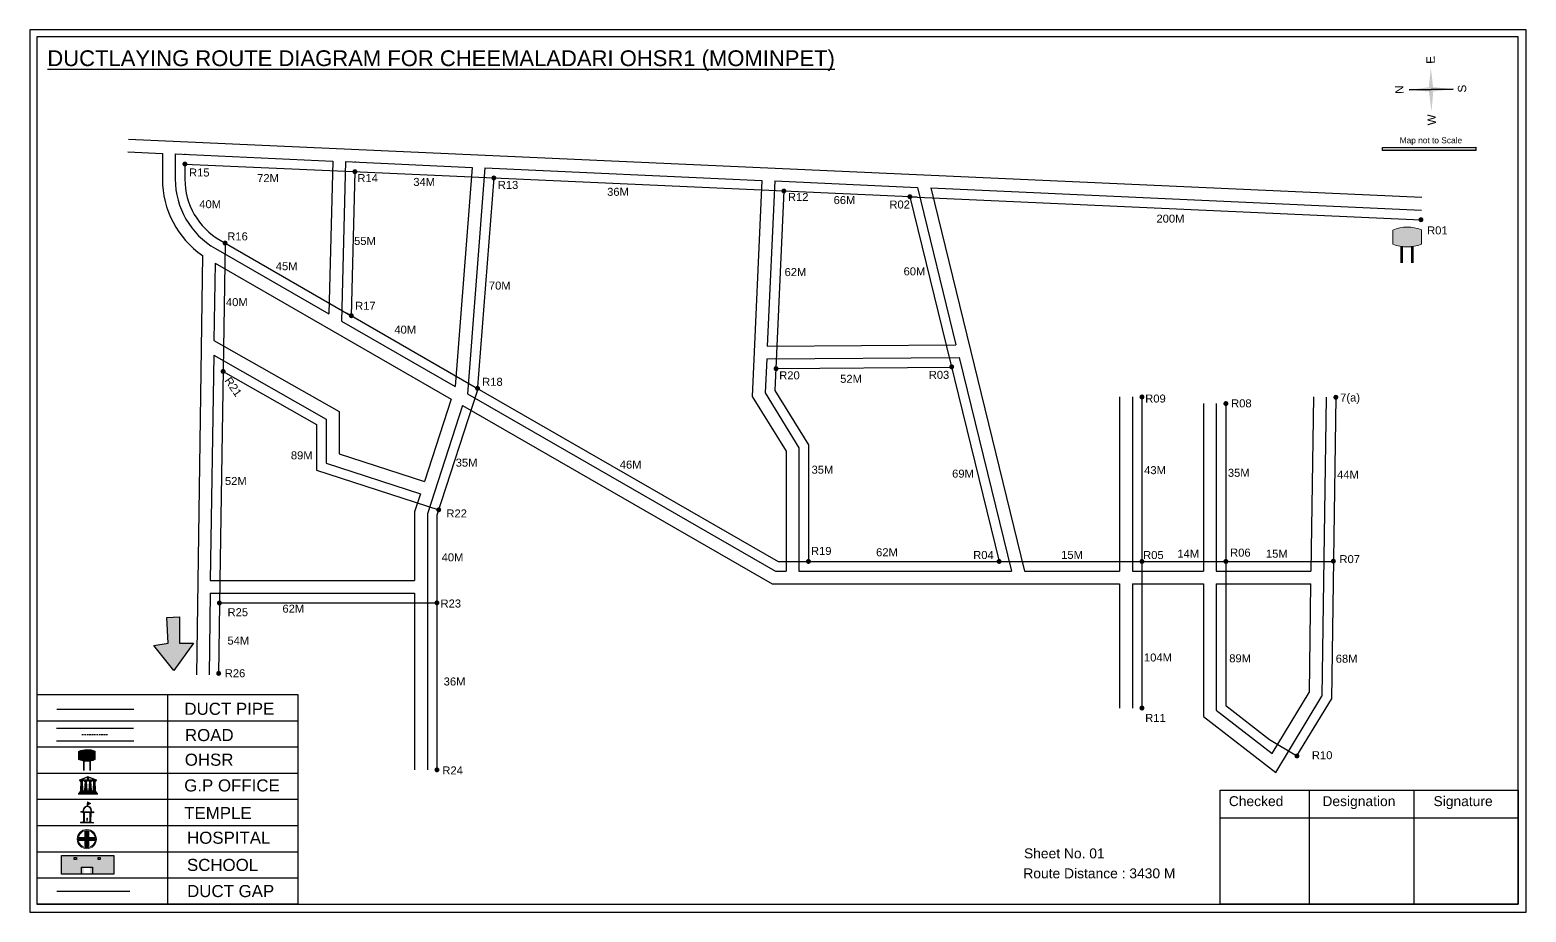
# Model space of a CAD drawing. Header units: inches. Extents: x 183 to 7161, y 301 to 1786.
# Drawn here: x 2012 to 2946, y 1119 to 1670 of the extents above; entities that cross this region are included whole.
import ezdxf

# ---------------------------------------------------------------- set-up
doc = ezdxf.new("R2010")
doc.units = ezdxf.units.IN
doc.header["$MEASUREMENT"] = 0
doc.linetypes.add('DASHEDX2', pattern=[1.5, 1, -0.5])
for name, color, linetype in [('LANDMARK', 7, 'Continuous'), ('OHT', 7, 'Continuous'), ('pipe', 5, 'Continuous')]:
    doc.layers.add(name, color=color, linetype=linetype)
doc.styles.get("Standard").update_dxf_attribs({"font": 'arial.ttf'})

# ---------------------------------------------------------------- blocks, each defined once
blk = doc.blocks.new('OHT')
at = {"linetype": 'Continuous', "lineweight": 0, "true_color": 0x0ffffc}
blk.add_hatch(color=4, dxfattribs=at).paths.add_polyline_path([(0.012, 1), (0, 1, 0.101323), (-0.4, 0.916), (-0.4, 0.525, 0.194075), (0.399, 0.521), (0.399, 0.921, 0.097877)])
at = {"color": 4, "linetype": 'Continuous', "lineweight": 0, "true_color": 0x0ffffc, "flags": 128}
for points in [[(-0.4, 0.525), (-0.4, 0.916)], [(0.399, 0.521), (0.399, 0.921)]]:
    blk.add_lwpolyline(points, dxfattribs=at)
at = {"color": 4, "linetype": 'Continuous', "lineweight": 0, "true_color": 0x0ffffc, "const_width": 0.075, "flags": 128}
for points in [[(-0.15, 0), (-0.15, 0.475)], [(0.15, 0), (0.15, 0.473)]]:
    blk.add_lwpolyline(points, dxfattribs=at)
at = {"color": 4, "linetype": 'Continuous', "lineweight": 0, "true_color": 0x0ffffc}
for centre, radius, start, end in [((0.006, -0.019), 1.019, 67.3109, 113.4711), ((0.004, 1.513), 1.068, 247.7682, 291.7007)]:
    blk.add_arc(centre, radius, start, end, dxfattribs=at)
blk = doc.blocks.new('Government_Office')
at = {"linetype": 'Continuous', "lineweight": 0, "true_color": 0xff0000}
h = blk.add_hatch(color=1, dxfattribs=at)
h.paths.add_polyline_path([(0.44, 0.72), (0.45, 0.75), (0, 0.93), (-0.45, 0.75), (-0.44, 0.72)])
h.paths.add_polyline_path([(0.355, 0.75), (-0.355, 0.75), (0, 0.9)], flags=16)
h.paths.add_polyline_path([(0, 0.778, -1), (0, 0.872, -1)], flags=0)
h = blk.add_hatch(color=1, dxfattribs=at)
edge = h.paths.add_edge_path()
edge.add_arc((0, 0.825), 0.0467, 90, 270)
edge.add_arc((0, 0.825), 0.0467, 270, 450)
for points in [[(-0.5, 0.05), (0.5, 0.05), (0.5, 0), (-0.5, 0)], [(-0.45, 0.075), (-0.45, 0.12), (0.45, 0.12), (0.45, 0.075)], [(-0.4, 0.14), (-0.4, 0.18), (0.4, 0.18), (0.4, 0.14)]]:
    blk.add_hatch(color=1, dxfattribs=at).paths.add_polyline_path(points)
h = blk.add_hatch(color=1, dxfattribs=at)
edge = h.paths.add_edge_path()
edge.add_line((-0.27, 0.195), (-0.295, 0.675))
edge.add_line((-0.295, 0.675), (-0.29, 0.675))
edge.add_arc((-0.278, 0.688), 0.0176, 225.30401, 441.56588)
edge.add_line((-0.275, 0.705), (-0.395, 0.705))
edge.add_arc((-0.392, 0.688), 0.0176, 98.43412, 314.69599)
edge.add_line((-0.38, 0.675), (-0.375, 0.675))
edge.add_line((-0.375, 0.675), (-0.4, 0.195))
edge.add_line((-0.4, 0.195), (-0.27, 0.195))
h = blk.add_hatch(color=1, dxfattribs=at)
edge = h.paths.add_edge_path()
edge.add_line((-0.047, 0.195), (-0.072, 0.675))
edge.add_line((-0.072, 0.675), (-0.067, 0.675))
edge.add_arc((-0.054, 0.688), 0.0176, 225.30401, 441.56588)
edge.add_line((-0.052, 0.705), (-0.172, 0.705))
edge.add_arc((-0.169, 0.688), 0.0176, 98.43412, 314.69599)
edge.add_line((-0.157, 0.675), (-0.152, 0.675))
edge.add_line((-0.152, 0.675), (-0.177, 0.195))
edge.add_line((-0.177, 0.195), (-0.047, 0.195))
h = blk.add_hatch(color=1, dxfattribs=at)
edge = h.paths.add_edge_path()
edge.add_line((0.177, 0.195), (0.152, 0.675))
edge.add_line((0.152, 0.675), (0.157, 0.675))
edge.add_arc((0.169, 0.688), 0.0176, 225.30401, 441.56588)
edge.add_line((0.172, 0.705), (0.052, 0.705))
edge.add_arc((0.054, 0.688), 0.0176, 98.43412, 314.69599)
edge.add_line((0.067, 0.675), (0.072, 0.675))
edge.add_line((0.072, 0.675), (0.047, 0.195))
edge.add_line((0.047, 0.195), (0.177, 0.195))
h = blk.add_hatch(color=1, dxfattribs=at)
edge = h.paths.add_edge_path()
edge.add_line((0.4, 0.195), (0.375, 0.675))
edge.add_line((0.375, 0.675), (0.38, 0.675))
edge.add_arc((0.392, 0.688), 0.0176, 225.30401, 441.56588)
edge.add_line((0.395, 0.705), (0.275, 0.705))
edge.add_arc((0.278, 0.688), 0.0176, 98.43412, 314.69599)
edge.add_line((0.29, 0.675), (0.295, 0.675))
edge.add_line((0.295, 0.675), (0.27, 0.195))
edge.add_line((0.27, 0.195), (0.4, 0.195))
at = {"color": 1, "linetype": 'Continuous', "lineweight": 0, "true_color": 0xff0000, "flags": 128}
for points in [[(-0.45, 0.75), (-0.44, 0.72), (0.44, 0.72), (0.45, 0.75), (0, 0.93)], [(-0.355, 0.75), (0.355, 0.75), (0, 0.9)], [(-0.5, 0.05), (0.5, 0.05), (0.5, 0), (-0.5, 0)], [(-0.45, 0.075), (-0.45, 0.12), (0.45, 0.12), (0.45, 0.075)], [(-0.4, 0.14), (-0.4, 0.18), (0.4, 0.18), (0.4, 0.14)]]:
    blk.add_lwpolyline(points, close=True, dxfattribs=at)
for points in [[(0, 0.872, 1), (0, 0.778, 1)], [(-0.27, 0.195), (-0.295, 0.675), (-0.29, 0.675, 1.379694), (-0.275, 0.705), (-0.395, 0.705, 1.379694), (-0.38, 0.675), (-0.375, 0.675), (-0.4, 0.195)], [(-0.047, 0.195), (-0.072, 0.675), (-0.067, 0.675, 1.379694), (-0.052, 0.705), (-0.172, 0.705, 1.379694), (-0.157, 0.675), (-0.152, 0.675), (-0.177, 0.195)], [(0.177, 0.195), (0.152, 0.675), (0.157, 0.675, 1.379694), (0.172, 0.705), (0.052, 0.705, 1.379694), (0.067, 0.675), (0.072, 0.675), (0.047, 0.195)], [(0.4, 0.195), (0.375, 0.675), (0.38, 0.675, 1.379694), (0.395, 0.705), (0.275, 0.705, 1.379694), (0.29, 0.675), (0.295, 0.675), (0.27, 0.195)]]:
    blk.add_lwpolyline(points, format="xyb", close=True, dxfattribs=at)
blk = doc.blocks.new('Temple')
at = {"linetype": 'Continuous', "lineweight": 0, "true_color": 0xff0000}
h = blk.add_hatch(color=1, dxfattribs=at)
edge = h.paths.add_edge_path()
edge.add_line((0.175, 0.49), (0.225, 0.49))
edge.add_line((0.225, 0.49), (0.225, 0.497))
edge.add_line((0.225, 0.497), (0.307, 0.497))
edge.add_line((0.307, 0.497), (0.307, 0.533))
edge.add_line((0.307, 0.533), (0.257, 0.533))
edge.add_line((0.257, 0.533), (0.257, 0.54))
edge.add_line((0.257, 0.54), (0.2, 0.54))
edge.add_spline(control_points=[(0.2, 0.54), (0.2, 0.589), (0.19, 0.638), (0.142, 0.743), (0.092, 0.79), (0.027, 0.805), (0.02, 0.806), (0.012, 0.806)], knot_values=[4.712389, 4.712389, 4.712389, 4.712389, 5.278166, 5.278166, 6.117402, 6.117402, 6.223801, 6.223801, 6.223801, 6.223801], degree=3, periodic=0)
edge.add_line((0.012, 0.806), (0.012, 0.79))
edge.add_line((0.012, 0.79), (-0.012, 0.79))
edge.add_line((-0.012, 0.79), (-0.012, 0.806))
edge.add_spline(control_points=[(-0.012, 0.806), (-0.055, 0.802), (-0.096, 0.781), (-0.171, 0.699), (-0.197, 0.628), (-0.2, 0.55), (-0.2, 0.545), (-0.2, 0.54)], knot_values=[6.343965, 6.343965, 6.343965, 6.343965, 6.956638, 6.956638, 7.795874, 7.795874, 7.853982, 7.853982, 7.853982, 7.853982], degree=3, periodic=0)
edge.add_line((-0.2, 0.54), (-0.257, 0.54))
edge.add_line((-0.257, 0.54), (-0.257, 0.533))
edge.add_line((-0.257, 0.533), (-0.307, 0.533))
edge.add_line((-0.307, 0.533), (-0.307, 0.497))
edge.add_line((-0.307, 0.497), (-0.225, 0.497))
edge.add_line((-0.225, 0.497), (-0.225, 0.49))
edge.add_line((-0.225, 0.49), (-0.175, 0.49))
edge.add_line((-0.175, 0.49), (-0.175, 0.07))
edge.add_arc((-0.205, 0.07), 0.03, -90, 0, ccw=False)
edge.add_line((-0.205, 0.04), (-0.257, 0.04))
edge.add_line((-0.257, 0.04), (-0.257, 0.033))
edge.add_line((-0.257, 0.033), (-0.307, 0.033))
edge.add_line((-0.307, 0.033), (-0.307, 0))
edge.add_line((-0.307, 0), (0.307, 0))
edge.add_line((0.307, 0), (0.307, 0.033))
edge.add_line((0.307, 0.033), (0.257, 0.033))
edge.add_line((0.257, 0.033), (0.257, 0.04))
edge.add_line((0.257, 0.04), (0.205, 0.04))
edge.add_arc((0.205, 0.07), 0.03, 180, 270, ccw=False)
edge.add_line((0.175, 0.07), (0.175, 0.49))
h.paths.add_polyline_path([(0.125, 0.07, -0.414214), (0.095, 0.04), (0.05, 0.04), (0.05, 0.033), (-0.05, 0.033), (-0.05, 0.04), (-0.095, 0.04, -0.414214), (-0.125, 0.07), (-0.125, 0.497), (0.125, 0.497)], flags=16)
edge = h.paths.add_edge_path(flags=16)
edge.add_ellipse((0, 0.54), major_axis=(0, 0.242), ratio=0.722808, start_angle=270, end_angle=450, ccw=False)
edge.add_line((0.175, 0.54), (-0.175, 0.54))
h.paths.add_polyline_path([(0.012, 0.23), (0.012, 0.07), (-0.012, 0.07), (-0.012, 0.23)], flags=0)
h = blk.add_hatch(color=1, dxfattribs=at)
edge = h.paths.add_edge_path()
edge.add_line((0.012, 0.857), (0, 0.85))
edge.add_line((0, 0.85), (-0.003, 0.925))
edge.add_line((-0.003, 0.925), (-0.012, 0.925))
edge.add_line((-0.012, 0.925), (-0.012, 0.806))
edge.add_spline(control_points=[(-0.012, 0.806), (-0.004, 0.807), (0.004, 0.807), (0.012, 0.806)], knot_values=[6.223801, 6.223801, 6.223801, 6.223801, 6.343965, 6.343965, 6.343965, 6.343965], degree=3, periodic=0)
edge.add_line((0.012, 0.806), (0.012, 0.857))
h = blk.add_hatch(color=1, dxfattribs=at)
edge = h.paths.add_edge_path()
edge.add_line((0.012, 0.79), (0.012, 0.806))
edge.add_spline(control_points=[(0.012, 0.806), (0.004, 0.807), (-0.004, 0.807), (-0.012, 0.806)], knot_values=[6.223801, 6.223801, 6.223801, 6.223801, 6.343965, 6.343965, 6.343965, 6.343965], degree=3, periodic=0)
edge.add_line((-0.012, 0.806), (-0.012, 0.79))
edge.add_line((-0.012, 0.79), (0.012, 0.79))
at = {"linetype": 'Continuous', "lineweight": 0, "true_color": 0xe66000}
blk.add_hatch(color=32, dxfattribs=at).paths.add_polyline_path([(-0.006, 1), (0.147, 0.931), (0, 0.85)])
at = {"color": 1, "linetype": 'Continuous', "lineweight": 0, "true_color": 0xff0000, "flags": 128}
for points in [[(0.012, 0.925), (-0.012, 0.925), (-0.012, 0.79), (0.012, 0.79)], [(0.012, 0.23), (-0.012, 0.23), (-0.012, 0.07), (0.012, 0.07)]]:
    blk.add_lwpolyline(points, close=True, dxfattribs=at)
at = {"color": 32, "linetype": 'Continuous', "lineweight": 0, "true_color": 0xe66000, "flags": 128}
blk.add_lwpolyline([(-0.006, 1), (0.147, 0.931), (0, 0.85), (-0.006, 1)], dxfattribs=at)
at = {"color": 1, "linetype": 'Continuous', "lineweight": 0, "true_color": 0xff0000, "flags": 128}
blk.add_lwpolyline([(0.2, 0.54), (0.257, 0.54), (0.257, 0.533), (0.307, 0.533), (0.307, 0.497), (0.225, 0.497), (0.225, 0.49), (0.175, 0.49), (0.175, 0.07, 0.414214), (0.205, 0.04), (0.257, 0.04), (0.257, 0.033), (0.307, 0.033), (0.307, 0), (-0.307, 0), (-0.307, 0.033), (-0.257, 0.033), (-0.257, 0.04), (-0.205, 0.04, 0.414214), (-0.175, 0.07), (-0.175, 0.49), (-0.225, 0.49), (-0.225, 0.497), (-0.307, 0.497), (-0.307, 0.533), (-0.257, 0.533), (-0.257, 0.54), (-0.2, 0.54)], format="xyb", dxfattribs=at)
blk.add_lwpolyline([(-0.175, 0.54), (0.175, 0.54)], dxfattribs=at)
blk.add_lwpolyline([(0.125, 0.497), (0.125, 0.07, -0.414214), (0.095, 0.04), (0.05, 0.04), (0.05, 0.033), (-0.05, 0.033), (-0.05, 0.04), (-0.095, 0.04, -0.414214), (-0.125, 0.07), (-0.125, 0.497)], format="xyb", close=True, dxfattribs=at)
at = {"color": 1, "linetype": 'Continuous', "lineweight": 0, "true_color": 0xff0000}
blk.add_ellipse((0, 0.54), major_axis=(0, 0.242), ratio=0.722808, start_param=4.712389, end_param=7.853982, dxfattribs=at)
blk.add_open_spline([(0.2, 0.54), (0.2, 0.589), (0.19, 0.638), (0.142, 0.743), (0.092, 0.79), (-0.023, 0.816), (-0.085, 0.794), (-0.171, 0.699), (-0.197, 0.628), (-0.2, 0.55), (-0.2, 0.545), (-0.2, 0.54)], degree=3, knots=[4.712389, 4.712389, 4.712389, 4.712389, 5.278166, 5.278166, 6.117402, 6.117402, 6.956638, 6.956638, 7.795874, 7.795874, 7.853982, 7.853982, 7.853982, 7.853982], dxfattribs=at)
blk = doc.blocks.new('*U6')
at = {"color": 0, "linetype": 'DASHEDX2', "transparency": 16777216}
blk.add_line((-8.22, 0), (8.01, 0), dxfattribs=at)
blk = doc.blocks.new('Hospital')
at = {"linetype": 'Continuous', "lineweight": 0, "true_color": 0x000000}
h = blk.add_hatch(color=18, dxfattribs=at)
h.paths.add_polyline_path([(-0.5, 0, 1), (0.5, 0, 1)])
h.paths.add_polyline_path([(0.446, 0, -1), (-0.446, 0, -1)], flags=16)
at = {"linetype": 'Continuous', "true_color": 0xff0000}
blk.add_hatch(color=1, dxfattribs=at).paths.add_polyline_path([(-0.394, 0.08), (-0.08, 0.08), (-0.08, 0.394), (0.08, 0.394), (0.08, 0.08), (0.394, 0.08), (0.394, -0.08), (0.08, -0.08), (0.08, -0.394), (-0.08, -0.394), (-0.08, -0.08), (-0.394, -0.08)])
at = {"color": 1, "linetype": 'Continuous', "true_color": 0xff0000, "flags": 128}
blk.add_lwpolyline([(-0.394, 0.08), (-0.08, 0.08), (-0.08, 0.394), (0.08, 0.394), (0.08, 0.08), (0.394, 0.08), (0.394, -0.08), (0.08, -0.08), (0.08, -0.394), (-0.08, -0.394), (-0.08, -0.08), (-0.394, -0.08)], close=True, dxfattribs=at)
at = {"color": 18, "linetype": 'Continuous', "lineweight": 0, "true_color": 0x000000}
for radius in [0.5, 0.446]:
    blk.add_circle((0, 0), radius, dxfattribs=at)

msp = doc.modelspace()

# ---------------------------------------------------------------- hatches: boundary and pattern name
at = {"true_color": 0x0093dd}
h = msp.add_hatch(color=142, dxfattribs=at)
h.dxf.hatch_style = 1
h.paths.add_polyline_path([(2856.54, 1596.45), (2856.54, 1594.51), (2914.82, 1594.65), (2914.82, 1596.58)])
at = {"ltscale": 0.5}
h = msp.add_hatch(color=5, dxfattribs=at)
h.dxf.hatch_style = 1
h.paths.add_polyline_path([(2109.89, 1586.12, 1), (2106.77, 1586.12, 1)])
h = msp.add_hatch(color=5, dxfattribs=at)
h.dxf.hatch_style = 1
h.paths.add_polyline_path([(2216.09, 1581.34, 1), (2212.98, 1581.34, 1)])
h = msp.add_hatch(color=5, dxfattribs=at)
h.dxf.hatch_style = 1
h.paths.add_polyline_path([(2302.9, 1577.43, 1), (2299.78, 1577.43, 1)])
h = msp.add_hatch(color=5, dxfattribs=at)
h.dxf.hatch_style = 1
h.paths.add_polyline_path([(2484.06, 1569.28, 1), (2480.95, 1569.28, 1)])
h = msp.add_hatch(color=5, dxfattribs=at)
h.dxf.hatch_style = 1
h.paths.add_polyline_path([(2562.8, 1565.73, 1), (2559.68, 1565.73, 1)])
h = msp.add_hatch(color=5, dxfattribs=at)
h.dxf.hatch_style = 1
h.paths.add_polyline_path([(2882.08, 1551.36, 1), (2878.96, 1551.36, 1)])
h = msp.add_hatch(color=5, dxfattribs=at)
h.dxf.hatch_style = 1
h.paths.add_polyline_path([(2135, 1536.77, 1), (2131.88, 1536.77, 1)])
h = msp.add_hatch(color=5, dxfattribs=at)
h.dxf.hatch_style = 1
h.paths.add_polyline_path([(2213.85, 1491.41, 1), (2210.73, 1491.41, 1)])
h = msp.add_hatch(color=5, dxfattribs=at)
h.dxf.hatch_style = 1
h.paths.add_polyline_path([(2133.77, 1456.63, 1), (2130.65, 1456.63, 1)])
h = msp.add_hatch(color=5, dxfattribs=at)
h.dxf.hatch_style = 1
h.paths.add_polyline_path([(2479.2, 1458.38, 1), (2476.08, 1458.38, 1)])
h = msp.add_hatch(color=5, dxfattribs=at)
h.dxf.hatch_style = 1
h.paths.add_polyline_path([(2588.92, 1459.48, 1), (2585.8, 1459.48, 1)])
h = msp.add_hatch(color=5, dxfattribs=at)
h.dxf.hatch_style = 1
h.paths.add_polyline_path([(2292.7, 1446.05, 1), (2289.58, 1446.05, 1)])
h = msp.add_hatch(color=5, dxfattribs=at)
h.dxf.hatch_style = 1
h.paths.add_polyline_path([(2707.77, 1440.71, 1), (2704.65, 1440.71, 1)])
h = msp.add_hatch(color=5, dxfattribs=at)
h.dxf.hatch_style = 1
h.paths.add_polyline_path([(2828.9, 1440.5, 1), (2825.79, 1440.5, 1)])
h = msp.add_hatch(color=5, dxfattribs=at)
h.dxf.hatch_style = 1
h.paths.add_polyline_path([(2760.2, 1436.57, 1), (2757.08, 1436.57, 1)])
h = msp.add_hatch(color=5, dxfattribs=at)
h.dxf.hatch_style = 1
h.paths.add_polyline_path([(2268.47, 1370.23, 1), (2265.35, 1370.23, 1)])
h = msp.add_hatch(color=5, dxfattribs=at)
h.dxf.hatch_style = 1
h.paths.add_polyline_path([(2499.44, 1338.01, 1), (2496.32, 1338.01, 1)])
h = msp.add_hatch(color=5, dxfattribs=at)
h.dxf.hatch_style = 1
h.paths.add_polyline_path([(2618.54, 1338.01, 1), (2615.42, 1338.01, 1)])
h = msp.add_hatch(color=5, dxfattribs=at)
h.dxf.hatch_style = 1
h.paths.add_polyline_path([(2707.77, 1338.01, 1), (2704.65, 1338.01, 1)])
h = msp.add_hatch(color=5, dxfattribs=at)
h.dxf.hatch_style = 1
h.paths.add_polyline_path([(2760.2, 1338.01, 1), (2757.08, 1338.01, 1)])
h = msp.add_hatch(color=5, dxfattribs=at)
h.dxf.hatch_style = 1
h.paths.add_polyline_path([(2827.37, 1338.17, 1), (2824.25, 1338.17, 1)])
h = msp.add_hatch(color=5, dxfattribs=at)
h.dxf.hatch_style = 1
h.paths.add_polyline_path([(2131.48, 1312.08, 1), (2128.36, 1312.08, 1)])
h = msp.add_hatch(color=5, dxfattribs=at)
h.dxf.hatch_style = 1
h.paths.add_polyline_path([(2267.37, 1312.16, 1), (2264.25, 1312.16, 1)])
h = msp.add_hatch(color=256)
h.dxf.hatch_style = 1
h.paths.add_polyline_path([(2113.64, 1287.02), (2104.87, 1287.02), (2104.87, 1303.45), (2096.96, 1302.97), (2097.93, 1287.02), (2088.95, 1285.59), (2101.47, 1269.88)])
h = msp.add_hatch(color=5, dxfattribs=at)
h.dxf.hatch_style = 1
h.paths.add_polyline_path([(2131.01, 1268.1, 1), (2127.89, 1268.1, 1)])
h = msp.add_hatch(color=5, dxfattribs=at)
h.dxf.hatch_style = 1
h.paths.add_polyline_path([(2707.77, 1246.47, 1), (2704.65, 1246.47, 1)])
h = msp.add_hatch(color=5, dxfattribs=at)
h.dxf.hatch_style = 1
h.paths.add_polyline_path([(2804.62, 1216.54, 1), (2801.51, 1216.54, 1)])
h = msp.add_hatch(color=5, dxfattribs=at)
h.dxf.hatch_style = 1
h.paths.add_polyline_path([(2267.37, 1207.9, 1), (2264.25, 1207.9, 1)])
at = {"true_color": 0xc8c92d}
h = msp.add_hatch(color=52, dxfattribs=at)
h.dxf.hatch_style = 1
h.paths.add_polyline_path([(2037.74, 1154.47), (2031.26, 1154.47), (2031.26, 1142.83), (2037.74, 1142.83)])
h.paths.add_polyline_path([(2063.83, 1154.47), (2057.36, 1154.47), (2057.36, 1142.83), (2063.83, 1142.83)])
at = {"true_color": 0x293189}
h = msp.add_hatch(color=177, dxfattribs=at)
h.dxf.hatch_style = 1
h.paths.add_polyline_path([(2057.36, 1154.47), (2037.74, 1154.47), (2037.74, 1142.83), (2045.1, 1142.83), (2045.1, 1146.64), (2049.15, 1146.64), (2049.15, 1142.83), (2057.36, 1142.83)])
h.paths.add_polyline_path([(2040.54, 1151.88), (2039.1, 1151.88), (2039.1, 1153.21), (2040.54, 1153.21)], flags=16)
h.paths.add_polyline_path([(2054.06, 1151.88), (2054.06, 1153.21), (2055.5, 1153.21), (2055.5, 1151.88)], flags=16)

# ---------------------------------------------------------------- linework, layer by layer
for p, q in [((2900.71, 1632.89), (2873.1, 1632.41)), ((2873.1, 1632.41), (2900.71, 1632.89)), ((2900.71, 1632.89), (2873.1, 1632.41)), ((2886.93, 1632.65), (2900.71, 1632.89)), ((2073.13, 1601.72), (2881.15, 1565.34)), ((2072.77, 1593.73), (2094.34, 1592.76)), ((2094.34, 1592.76), (2094.32, 1576.75)), ((2102.34, 1592.4), (2102.32, 1576.74)), ((2102.34, 1592.4), (2200.69, 1587.97)), ((2108.34, 1592.39), (2108.34, 1592.13)), ((2102.07, 1586.41), (2102.33, 1586.39)), ((2200.69, 1587.97), (2198.32, 1492.52)), ((2208.69, 1587.77), (2206.2, 1487.99)), ((2208.69, 1587.61), (2287.81, 1584.05)), ((2214.69, 1587.62), (2214.68, 1587.34)), ((2287.81, 1584.05), (2277.18, 1447.15)), ((2295.81, 1583.69), (2284.87, 1442.73)), ((2295.81, 1583.69), (2468.79, 1575.9)), ((2468.79, 1575.9), (2462.72, 1441.06)), ((2476.78, 1575.54), (2472.14, 1472.49)), ((2476.78, 1575.54), (2566, 1571.53)), ((2566, 1571.53), (2590.04, 1473.31)), ((2574.33, 1571.15), (2880.79, 1557.35)), ((2574.33, 1571.15), (2632.86, 1332.01)), ((2127.39, 1533.33), (2198.32, 1492.52)), ((2119.32, 1528.97), (2115.5, 1267.3)), ((2127.25, 1524.18), (2126.51, 1475.98)), ((2127.25, 1524.18), (2274.66, 1439.38)), ((2206.2, 1487.99), (2277.18, 1447.15)), ((2126.51, 1475.98), (2204.62, 1431.59)), ((2472.14, 1472.49), (2590.04, 1473.31)), ((2126.37, 1466.86), (2124.21, 1326.16)), ((2126.37, 1466.86), (2196.62, 1426.93)), ((2471.78, 1464.48), (2470.82, 1443.17)), ((2471.78, 1464.48), (2592, 1465.32)), ((2592, 1465.32), (2624.63, 1332.01)), ((2274.66, 1439.38), (2257.92, 1387.87)), ((2284.87, 1442.73), (2477.34, 1332.01)), ((2462.72, 1441.06), (2483.88, 1406.75)), ((2470.82, 1443.17), (2491.88, 1409.02)), ((2692.21, 1440.71), (2692.21, 1332.01)), ((2700.21, 1440.71), (2700.21, 1332.01)), ((2813.35, 1440.71), (2811.72, 1332.01)), ((2821.35, 1440.59), (2818.55, 1253.83)), ((2204.62, 1431.59), (2204.62, 1405.19)), ((2281.74, 1435.3), (2259.81, 1367.81)), ((2281.74, 1435.3), (2475.2, 1324.01)), ((2744.64, 1436.57), (2744.64, 1332.01)), ((2752.64, 1436.57), (2752.64, 1332.01)), ((2196.62, 1426.93), (2196.62, 1399.38)), ((2204.62, 1405.19), (2257.92, 1387.87)), ((2483.88, 1406.75), (2483.88, 1332.01)), ((2491.88, 1409.02), (2491.88, 1332.01)), ((2196.62, 1399.38), (2255.45, 1380.26)), ((2255.45, 1380.26), (2251.81, 1369.07)), ((2251.81, 1369.07), (2251.81, 1326.16)), ((2259.81, 1367.81), (2259.81, 1207.9)), ((2477.34, 1332.01), (2483.88, 1332.01)), ((2491.88, 1332.01), (2624.63, 1332.01)), ((2632.86, 1332.01), (2692.21, 1332.01)), ((2700.21, 1332.01), (2744.64, 1332.01)), ((2752.64, 1332.01), (2811.72, 1332.01)), ((2124.09, 1318.16), (2123.5, 1267.3)), ((2124.09, 1326.16), (2251.81, 1326.16)), ((2124.09, 1318.16), (2251.81, 1318.16)), ((2251.81, 1318.16), (2251.81, 1207.9)), ((2475.2, 1324.01), (2692.21, 1324.01)), ((2692.21, 1324.01), (2692.21, 1246.47)), ((2700.21, 1324.01), (2744.64, 1324.01)), ((2700.21, 1324.01), (2700.21, 1246.47)), ((2744.64, 1324.01), (2744.64, 1241.17)), ((2752.64, 1324.01), (2811.72, 1324.01)), ((2752.64, 1324.01), (2752.64, 1245.1)), ((2811.6, 1324.01), (2810.59, 1256.12)), ((2096.96, 1302.97), (2104.87, 1303.45)), ((2097.93, 1287.02), (2096.96, 1302.97)), ((2104.87, 1303.45), (2104.87, 1287.02)), ((2088.95, 1285.59), (2097.93, 1287.02)), ((2101.47, 1269.88), (2088.95, 1285.59)), ((2113.64, 1287.02), (2101.47, 1269.88)), ((2104.87, 1287.02), (2113.64, 1287.02)), ((2015.85, 1254.68), (2015.85, 1125.31)), ((2097.5, 1254.68), (2097.5, 1124.04)), ((2179.16, 1238.35), (2015.85, 1238.35)), ((2028.09, 1233.84), (2076.27, 1233.84)), ((2028.09, 1225.94), (2076.52, 1225.94)), ((2179.16, 1222.02), (2015.85, 1222.02)), ((2179.16, 1205.69), (2015.85, 1205.69)), ((2179.16, 1189.36), (2015.85, 1189.36)), ((2179.16, 1173.03), (2015.85, 1173.03)), ((2015.85, 1156.7), (2179.16, 1156.7)), ((2015.85, 1140.37), (2179.16, 1140.37)), ((2015.85, 1125.31), (2015.85, 1124.04)), ((2015.85, 1125.06), (2015.85, 1124.05)), ((2179.16, 1124.04), (2015.85, 1124.04))]:
    msp.add_line(p, q)
at = {"color": 1}
msp.add_line((2873.1, 1632.41), (2886.92, 1632.65), dxfattribs=at)
at = {"color": 242, "true_color": 0xcd2027}
for p, q in [((2810.76, 1195.28), (2810.76, 1123.99)), ((2876.08, 1195.28), (2876.08, 1123.99)), ((2755.15, 1178.01), (2941.23, 1178.01))]:
    msp.add_line(p, q, dxfattribs=at)
for points in [[(2011.53, 1669.83), (2011.53, 1119.11), (2946.18, 1119.11), (2946.18, 1669.83)], [(2015.85, 1665.61), (2015.85, 1124.05), (2941.23, 1124.05), (2941.23, 1665.61)], [(2063.9, 1154.47), (2063.9, 1142.83), (2031.26, 1142.83), (2031.26, 1154.47)], [(2040.54, 1153.21), (2040.54, 1151.88), (2039.1, 1151.88), (2039.1, 1153.21)], [(2054.06, 1151.88), (2054.06, 1153.21), (2055.5, 1153.21), (2055.5, 1151.88)]]:
    msp.add_lwpolyline(points, close=True)
at = {"color": 142, "true_color": 0x0093dd}
msp.add_lwpolyline([(2914.83, 1594.65), (2856.54, 1594.51), (2856.54, 1596.45), (2914.82, 1596.58), (2914.82, 1594.65)], dxfattribs=at)
for points in [[(2179.16, 1124.04), (2179.16, 1254.68), (2015.85, 1254.68)], [(2744.64, 1241.17), (2789.8, 1206.17), (2818.55, 1253.83)], [(2752.64, 1245.1), (2787.59, 1218), (2810.59, 1256.12)], [(2043.7, 1142.83), (2043.7, 1147.14), (2050.55, 1147.14), (2050.55, 1142.83)]]:
    msp.add_lwpolyline(points)
at = {"color": 242, "true_color": 0xcd2027}
msp.add_lwpolyline([(2941.23, 1123.99), (2755.15, 1123.99), (2755.15, 1195.28), (2941.23, 1195.28)], close=True, dxfattribs=at)
for radius, end in [(58, 235.32146), (50, 240.08902)]:
    msp.add_arc((2152.32, 1576.67), radius, 179.92123, end)
for points in [[(2888.26, 1632.69), (2885.31, 1632.63), (2886.66, 1646.45)], [(2888.26, 1632.69), (2885.31, 1632.63), (2886.66, 1646.45)], [(2888.27, 1632.69), (2885.31, 1632.63), (2887.15, 1618.84)], [(2888.27, 1632.69), (2885.31, 1632.63), (2887.15, 1618.84)], [(2886.94, 1631.29), (2886.89, 1634.25), (2900.71, 1632.89)], [(2886.94, 1631.29), (2886.89, 1634.25), (2900.71, 1632.89)]]:
    msp.add_solid(points)
at = {"color": 1}
msp.add_solid([(2886.94, 1631.28), (2886.89, 1634.25), (2873.1, 1632.41)], dxfattribs=at)
msp.add_solid([(2886.94, 1631.28), (2886.89, 1634.25), (2873.1, 1632.41)], dxfattribs=at)
at = {"layer": 'OHT', "color": 5}
msp.add_line((2028.27, 1245.79), (2076.45, 1245.79), dxfattribs=at)
at = {"layer": 'OHT', "color": 1}
msp.add_line((2028.27, 1132.2), (2074.04, 1132.2), dxfattribs=at)
at = {"layer": 'pipe'}
for p, q in [((2108.33, 1586.12), (2108.32, 1576.73)), ((2108.33, 1586.12), (2208.54, 1581.61)), ((2208.42, 1581.62), (2287.54, 1578.06)), ((2214.53, 1581.34), (2212.29, 1491.41)), ((2287.35, 1578.06), (2468.52, 1569.91)), ((2301.34, 1577.43), (2291.01, 1444.41)), ((2468.52, 1569.91), (2565.73, 1565.53)), ((2482.51, 1569.28), (2476.9, 1444.74)), ((2561.24, 1565.73), (2880.52, 1551.36)), ((2561.24, 1565.73), (2616.98, 1338.01)), ((2133.44, 1536.77), (2130.21, 1326.07)), ((2130.38, 1538.53), (2212.29, 1491.41)), ((2209.2, 1493.19), (2291.14, 1446.05)), ((2477.52, 1458.52), (2587.3, 1459.29)), ((2132.21, 1456.63), (2190.62, 1423.44)), ((2291.01, 1444.41), (2265.81, 1366.86)), ((2287.86, 1447.93), (2478.94, 1338.01)), ((2476.9, 1444.74), (2497.88, 1410.72)), ((2706.21, 1440.71), (2706.21, 1332.01)), ((2827.35, 1440.5), (2824.53, 1252.12)), ((2758.64, 1436.57), (2758.64, 1332.01)), ((2190.62, 1423.44), (2190.62, 1395.02)), ((2497.88, 1410.72), (2497.88, 1338.01)), ((2190.62, 1395.02), (2266.91, 1370.23)), ((2265.81, 1366.86), (2265.81, 1207.9)), ((2478.94, 1338.01), (2631.4, 1338.01)), ((2631.4, 1338.01), (2700.21, 1338.01)), ((2700.21, 1338.01), (2752.64, 1338.01)), ((2752.64, 1338.01), (2825.81, 1338.01)), ((2706.21, 1332.01), (2706.21, 1246.47)), ((2758.64, 1332.01), (2758.64, 1248.04)), ((2130.21, 1326.16), (2129.32, 1267.64)), ((2130, 1312.16), (2265.81, 1312.16)), ((2785.94, 1226.88), (2803.06, 1216.54))]:
    msp.add_line(p, q, dxfattribs=at)
for points in [[(2758.64, 1248.04), (2785.94, 1226.88)], [(2803.06, 1216.54), (2824.53, 1252.12)]]:
    msp.add_lwpolyline(points, dxfattribs=at)
msp.add_arc((2152.32, 1576.67), 44, 179.92123, 240.08902, dxfattribs=at)

# ---------------------------------------------------------------- block references
at = {"linetype": 'DASHEDX2'}
msp.add_blockref('*U6', (2052.24, 1229.89), dxfattribs=at)
at = {"layer": 'LANDMARK'}
for name, p, xscale, yscale, zscale in [('Government_Office', (2047.79, 1192.66), 11.88720511909492, 11.88720511909492, 11.88720511909492), ('Hospital', (2047.07, 1164.66), 11.98860615148842, 11.98860615148842, 11.98860615148842)]:
    msp.add_blockref(name, p, dxfattribs=dict(at, xscale=xscale, yscale=yscale, zscale=zscale))
at = {"layer": 'LANDMARK', "xscale": 13.25575162515788, "yscale": 13.25575162515788, "zscale": 13.25575162515788, "rotation": 358.3713438591284}
msp.add_blockref('Temple', (2047.19, 1174.68), dxfattribs=at)
at = {"layer": 'OHT'}
for p, xscale, yscale, zscale in [((2871.83, 1524.36), 22.41341502807723, 22.41341502807723, 22.41341502807723), ((2047.17, 1207.46), 13.07449209971172, 13.07449209971172, 13.07449209971172)]:
    msp.add_blockref('OHT', p, dxfattribs=dict(at, xscale=xscale, yscale=yscale, zscale=zscale))

# ---------------------------------------------------------------- texts
at = {"color": 242, "true_color": 0xcd2027}
msp.add_text('%%UDUCTLAYING ROUTE DIAGRAM FOR CHEEMALADARI OHSR1 (MOMINPET)', height=9.8438, dxfattribs=at).set_placement((2022.41, 1647.26))
for s, height, rotation, p in [('E', 5.2, 91.00631, (2889.18, 1648.73)), ('N', 5.2, 91.00631, (2869.67, 1629.99)), ('S', 5.2, 91.00631, (2908.82, 1630.78)), ('W', 5.2, 91.00631, (2889.86, 1610.31)), ('R21', 5, 304.85685, (2132.85, 1450.87))]:
    msp.add_text(s, height=height, rotation=rotation).set_placement(p)
for s, height, p in [('Map not to Scale', 3.7195, (2867.22, 1599.08)), ('R15', 5, (2110.92, 1578.33)), ('72M', 5, (2153.47, 1574.84)), ('R14', 5, (2216.09, 1574.84)), ('34M', 5, (2251.03, 1572.45)), ('R13', 5, (2303.79, 1570.57)), ('36M', 5, (2372.1, 1566.27)), ('40M', 5, (2117.33, 1558.55)), ('R12', 5, (2485.06, 1563.06)), ('66M', 5, (2513.59, 1561.12)), ('R02', 5, (2548.43, 1558.34)), ('200M', 5, (2715.28, 1549.53)), ('R16', 5, (2134.82, 1538.45)), ('R01', 5, (2884.34, 1542.19)), ('55M', 5, (2214.05, 1535.59)), ('45M', 5, (2165.12, 1519.83)), ('62M', 5, (2482.96, 1516.16)), ('60M', 5, (2557.29, 1516.62)), ('70M', 5, (2298.23, 1507.71)), ('40M', 5, (2133.98, 1497.38)), ('R17', 5, (2214.66, 1495.12)), ('40M', 5, (2239.2, 1480.22)), ('R18', 5, (2294.05, 1447.65)), ('R20', 5, (2479.62, 1451.69)), ('52M', 5, (2517.69, 1449.52)), ('R03', 5, (2573.03, 1452)), ('R09', 5, (2708.27, 1437.2)), ('7(a)', 5, (2830.04, 1437.85)), ('R08', 5, (2761.91, 1434.21)), ('89M', 5, (2174.55, 1401.73)), ('35M', 5, (2277.5, 1397.18)), ('46M', 5, (2380, 1395.95)), ('35M', 5, (2499.82, 1392.8)), ('69M', 5, (2587.63, 1390.33)), ('43M', 5, (2707.6, 1392.49)), ('35M', 5, (2759.88, 1390.85)), ('44M', 5, (2828.13, 1389.73)), ('52M', 5, (2133.36, 1385.73)), ('R22', 5, (2271.7, 1365.47)), ('R19', 5, (2499.45, 1342.06)), ('62M', 5, (2540.15, 1341.24)), ('R06', 5, (2761.28, 1341.01)), ('40M', 5, (2268.72, 1338.06)), ('R04', 5, (2600.81, 1339.51)), ('15M', 5, (2655.76, 1339.62)), ('R05', 5, (2706.94, 1339.49)), ('14M', 5, (2728.35, 1340.34)), ('15M', 5, (2783.66, 1340.34)), ('R07', 5, (2829.59, 1336.95)), ('R25', 5, (2134.98, 1303.81)), ('62M', 5, (2169.29, 1306.04)), ('R23', 5, (2268.04, 1309.24)), ('54M', 5, (2134.93, 1286.08)), ('104M', 5, (2707.46, 1275.54)), ('89M', 5, (2760.75, 1275.03)), ('68M', 5, (2827.29, 1274.79)), ('R26', 5, (2133.26, 1265.7)), ('36M', 5, (2270.01, 1260.56)), ('DUCT PIPE', 7.537, (2108.05, 1242.24)), ('R11', 5, (2708.26, 1237.78)), ('ROAD ', 7.537, (2108.37, 1225.85)), ('OHSR', 7.537, (2108.27, 1210.46)), ('R10', 5, (2812.38, 1214.54)), ('R24', 5, (2269.17, 1205.03)), ('G.P OFFICE', 7.537, (2107.93, 1194.4)), ('Checked', 6.18, (2760.48, 1185.25)), ('Designation', 6.1803, (2818.96, 1185.25)), ('Signature', 6.18, (2888.36, 1185.25)), ('TEMPLE', 7.537, (2107.92, 1177.17)), ('HOSPITAL', 7.537, (2109.68, 1161.75)), ('Sheet No. 01', 6.1803, (2632.52, 1152.64)), ('SCHOOL', 7.537, (2109.63, 1144.77)), ('Route Distance : 3430 M', 6.1803, (2632.13, 1140.17)), ('DUCT GAP', 7.537, (2109.73, 1128.45))]:
    msp.add_text(s, height=height).set_placement(p)

doc.saveas('drawing.dxf')
